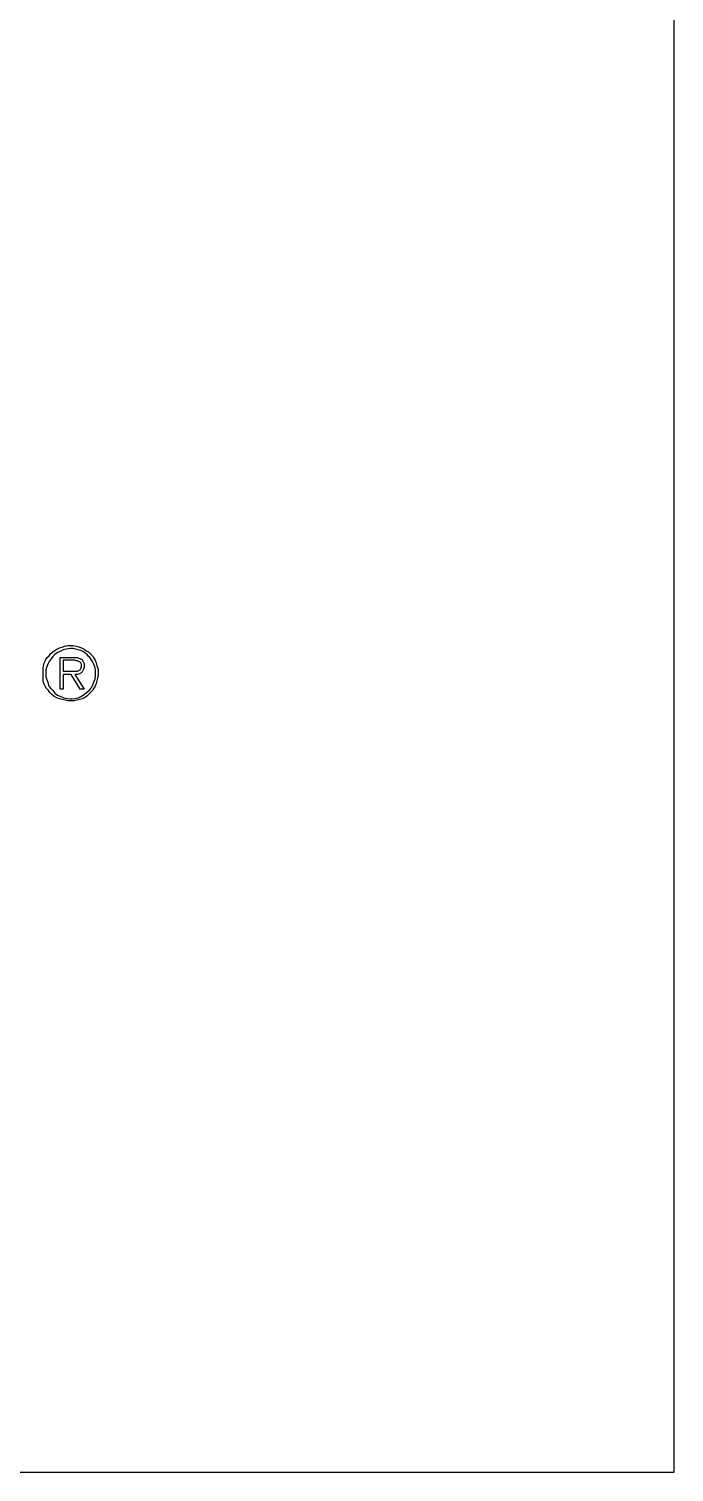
# Model space of a CAD drawing. Header units: inches. Extents: x -1.3 to 32.6, y -0.2 to 43.7.
# Drawn here: x 30.3 to 32.55, y -0.16 to 4.88 of the extents above; entities that cross this region are included whole.
import ezdxf

# ---------------------------------------------------------------- set-up
doc = ezdxf.new("R2010")
doc.units = ezdxf.units.IN
doc.header["$MEASUREMENT"] = 0
doc.layers.add('R-ANNO-TEXT', color=6, linetype='Continuous')
doc.layers.add('R-SWTS-OTLN', color=2, linetype='Continuous')

msp = doc.modelspace()

# ---------------------------------------------------------------- linework, layer by layer
at = {"layer": 'R-ANNO-TEXT'}
for points in [[(30.44914, 2.7256), (30.45815, 2.7256), (30.46941, 2.72335), (30.47842, 2.72109), (30.48743, 2.71659), (30.49644, 2.71208), (30.5032, 2.70758), (30.51221, 2.70307), (30.51897, 2.69632), (30.52573, 2.68956), (30.53023, 2.68055), (30.53474, 2.67379), (30.53924, 2.66478), (30.5415, 2.65577), (30.54375, 2.64901), (30.546, 2.64), (30.546, 2.63099), (30.546, 2.62198), (30.54375, 2.61071), (30.5415, 2.6017), (30.53924, 2.59269), (30.53474, 2.58368), (30.53023, 2.57693), (30.52573, 2.56791), (30.51897, 2.56116), (30.51221, 2.5544), (30.50545, 2.54764), (30.4987, 2.54314), (30.48969, 2.53863), (30.48068, 2.53638), (30.47166, 2.53412), (30.46265, 2.53187), (30.45364, 2.53187), (30.44238, 2.53187), (30.43112, 2.53412), (30.41985, 2.53638), (30.41084, 2.53863), (30.40183, 2.54314), (30.39282, 2.54764), (30.38381, 2.5544), (30.37705, 2.56116), (30.37255, 2.56791), (30.36579, 2.57467), (30.36129, 2.58368), (30.35678, 2.59269), (30.35453, 2.6017), (30.35453, 2.61071), (30.35453, 2.61973), (30.35453, 2.62874), (30.35453, 2.63775), (30.35453, 2.64901), (30.35678, 2.65802), (30.35903, 2.66703), (30.36354, 2.67604), (30.36804, 2.6828), (30.3748, 2.68956), (30.37931, 2.69632), (30.38832, 2.70307), (30.39507, 2.70758), (30.40183, 2.71208), (30.41084, 2.71659), (30.41985, 2.71884), (30.42886, 2.72335), (30.44013, 2.7256), (30.44914, 2.7256), (30.44914, 2.7256)], [(30.44914, 2.71434), (30.43562, 2.71208), (30.42436, 2.70983), (30.41535, 2.70533), (30.40409, 2.70082), (30.39507, 2.69406), (30.38832, 2.6873), (30.38156, 2.67829), (30.3748, 2.66928), (30.3703, 2.66027), (30.36579, 2.64901), (30.36354, 2.64), (30.36354, 2.62874), (30.36354, 2.61747), (30.36579, 2.60846), (30.3703, 2.5972), (30.37255, 2.58594), (30.37931, 2.57693), (30.38832, 2.56791), (30.39507, 2.5589), (30.40409, 2.55215), (30.41535, 2.54764), (30.42661, 2.54314), (30.43788, 2.54088), (30.44914, 2.53863), (30.45139, 2.53863), (30.45139, 2.53863), (30.45139, 2.53863), (30.45364, 2.53863), (30.46491, 2.54088), (30.47617, 2.54314), (30.48518, 2.54764), (30.49644, 2.5544), (30.50545, 2.56116), (30.51446, 2.56791), (30.52122, 2.57693), (30.52573, 2.58594), (30.53023, 2.5972), (30.53474, 2.60846), (30.53699, 2.61973), (30.53699, 2.63099), (30.53699, 2.63775), (30.53474, 2.64676), (30.53249, 2.65352), (30.53023, 2.66027), (30.52573, 2.66928), (30.52122, 2.67604), (30.51672, 2.6828), (30.51221, 2.6873), (30.50771, 2.69406), (30.50095, 2.69857), (30.49419, 2.70307), (30.48518, 2.70758), (30.47617, 2.70983), (30.46716, 2.71208), (30.45815, 2.71434), (30.44914, 2.71434), (30.44914, 2.71434)], [(30.4131, 2.6828), (30.46265, 2.6828), (30.46941, 2.6828), (30.47392, 2.6828), (30.47842, 2.68055), (30.48293, 2.67829), (30.48518, 2.67829), (30.48969, 2.67604), (30.49194, 2.67154), (30.49194, 2.66928), (30.49419, 2.66703), (30.49644, 2.66253), (30.49644, 2.66027), (30.49644, 2.65577), (30.49644, 2.64901), (30.49419, 2.64225), (30.49194, 2.63775), (30.48969, 2.63324), (30.48518, 2.62874), (30.48068, 2.62648), (30.47392, 2.62423), (30.46491, 2.62423), (30.49644, 2.57242), (30.48293, 2.57242), (30.45139, 2.62423), (30.42436, 2.62423), (30.42436, 2.57242), (30.4131, 2.57242), (30.4131, 2.6828), (30.4131, 2.6828)], [(30.4131, 2.6828), (30.46265, 2.6828), (30.46265, 2.6828), (30.46941, 2.6828), (30.47392, 2.6828), (30.47842, 2.68055), (30.48293, 2.67829), (30.48293, 2.67829), (30.48518, 2.67829), (30.48969, 2.67604), (30.49194, 2.67154), (30.49194, 2.66928), (30.49194, 2.66928), (30.49419, 2.66703), (30.49644, 2.66253), (30.49644, 2.66027), (30.49644, 2.65577), (30.49644, 2.65577), (30.49644, 2.64901), (30.49419, 2.64225), (30.49194, 2.63775), (30.48969, 2.63324), (30.48969, 2.63324), (30.48518, 2.62874), (30.48068, 2.62648), (30.47392, 2.62423), (30.46491, 2.62423), (30.49644, 2.57242), (30.48293, 2.57242), (30.45139, 2.62423), (30.42436, 2.62423), (30.42436, 2.57242), (30.4131, 2.57242), (30.4131, 2.6828)], [(30.48743, 2.65577), (30.48743, 2.66027), (30.48518, 2.66478), (30.48293, 2.66703), (30.47842, 2.66928), (30.47392, 2.67154), (30.46941, 2.67154), (30.46491, 2.67379), (30.45815, 2.67379), (30.42436, 2.67379), (30.42436, 2.63549), (30.4604, 2.63549), (30.46716, 2.63549), (30.47166, 2.63549), (30.47392, 2.63549), (30.47842, 2.63775), (30.48293, 2.64), (30.48518, 2.6445), (30.48743, 2.64901), (30.48743, 2.65577), (30.48743, 2.65577)], [(30.48743, 2.65577), (30.48743, 2.65577), (30.48743, 2.66027), (30.48518, 2.66478), (30.48293, 2.66703), (30.47842, 2.66928), (30.47842, 2.66928), (30.47392, 2.67154), (30.46941, 2.67154), (30.46491, 2.67379), (30.45815, 2.67379), (30.42436, 2.67379), (30.42436, 2.63549), (30.4604, 2.63549), (30.4604, 2.63549), (30.46716, 2.63549), (30.47166, 2.63549), (30.47392, 2.63549), (30.47842, 2.63775), (30.47842, 2.63775), (30.48293, 2.64), (30.48518, 2.6445), (30.48743, 2.64901), (30.48743, 2.65577)]]:
    msp.add_lwpolyline(points, dxfattribs=at)
at = {"layer": 'R-SWTS-OTLN'}
for p, q in [((32.5527, -0.15797), (32.5527, 43.71803)), ((-1.3233, -0.15797), (32.5527, -0.15797))]:
    msp.add_line(p, q, dxfattribs=at)

doc.saveas('drawing.dxf')
